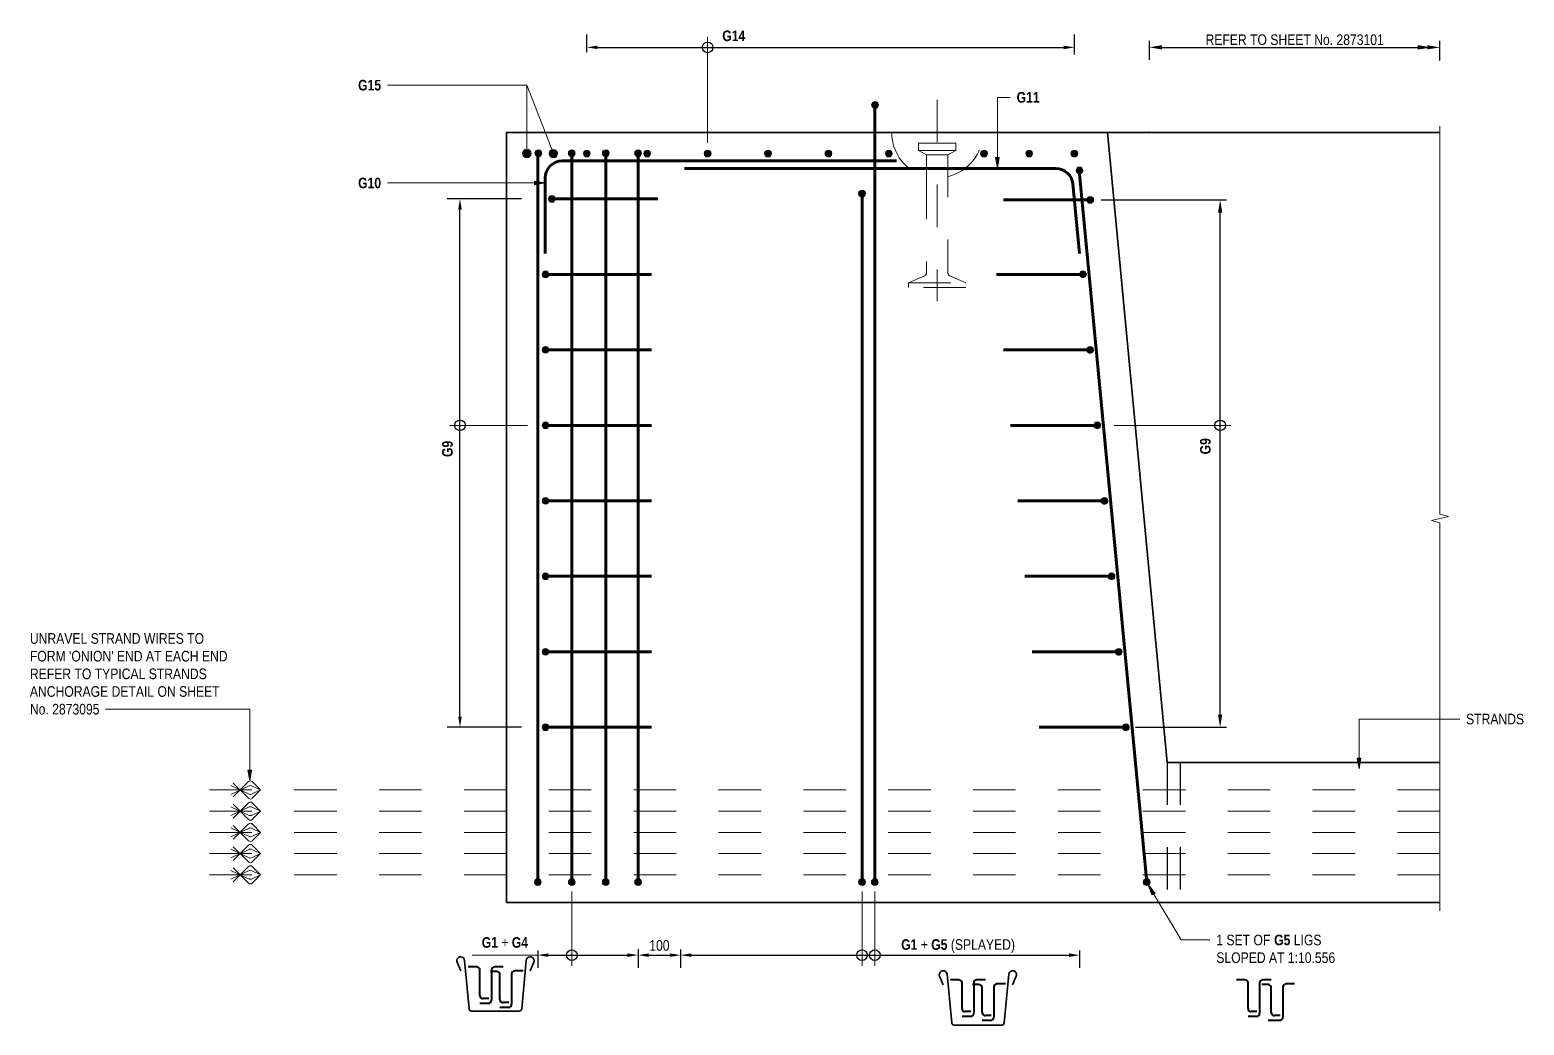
# Model space of a CAD drawing. Header units: metres. Extents: x -0.2 to 7.9, y 2.7 to 24.4.
# Drawn here: x 4.152 to 7.674, y 19.33 to 21.676 of the extents above; entities that cross this region are included whole.
import ezdxf

# ---------------------------------------------------------------- set-up
doc = ezdxf.new("R2010")
doc.units = ezdxf.units.M
doc.linetypes.add('JacobsCenter', pattern=[0.015, 0.009, -0.0015, 0.003, -0.0015])
doc.linetypes.add('JacobsDash', pattern=[0.0045, 0.003, -0.0015])
doc.layers.get('Defpoints').update_dxf_attribs({"color": 41})
for name, color, linetype, lineweight in [('A-ANNO-DIMS', 7, 'Continuous', 9), ('A-ANNO-NOTE', 7, 'Continuous', 9), ('A-DETL', 7, 'Continuous', 13), ('A-DETL-GENF', 7, 'Continuous', 9), ('G-ANNO-TEXT', 7, 'Continuous', 9)]:
    doc.layers.add(name, color=color, linetype=linetype, lineweight=lineweight)
doc.styles.add('Arial Narrow', font='ARIALN.TTF', dxfattribs={"height": 0.025})
doc.styles.add('Arial Narrow_B', font='ARIALNB.TTF', dxfattribs={"height": 0.025})
doc.dimstyles.new('____ddd____', dxfattribs={"dimscale": 0.3048, "dimtxt": 0.025586, "dimasz": 0.098425, "dimexe": 0.049213, "dimexo": 0.032808, "dimgap": 0.016404, "dimtad": 1, "dimdec": 0, "dimlfac": 1000, "dimzin": 0, "dimdsep": 46, "dimtxsty": 'Arial Narrow', "dimsah": 1, "dimcen": 0.09, "dimaunit": 1, "dimadec": 4, "dimazin": 0, "dimtfac": 1, "dimtdec": 4, "dimtix": 1, "dimtmove": 2, "dimatfit": 3, "dimfxl": 1, "dimtvp": 1, "dimtolj": 1, "dimtzin": 0, "dimarcsym": 2})
doc.dimstyles.new('____ddd_____1', dxfattribs={"dimscale": 0.3048, "dimtxt": 0.025586, "dimasz": 0.098425, "dimexe": 0.049213, "dimexo": 0.032808, "dimgap": 0.016404, "dimtad": 1, "dimdec": 0, "dimlfac": 1000, "dimzin": 0, "dimdsep": 46, "dimtxsty": 'Arial Narrow', "dimsah": 1, "dimcen": 0.09, "dimaunit": 1, "dimadec": 4, "dimazin": 0, "dimtfac": 1, "dimtdec": 4, "dimtix": 1, "dimtmove": 0, "dimatfit": 3, "dimfxl": 1, "dimtvp": 1, "dimtolj": 1, "dimtzin": 0, "dimarcsym": 2})
doc.dimstyles.new('Dimension_Standard_T_REO', dxfattribs={"dimscale": 0.3048, "dimtxt": 0.025586, "dimasz": 0.082021, "dimexe": 0.098425, "dimexo": 0.0625, "dimgap": 0.032808, "dimtad": 1, "dimdec": 0, "dimlfac": 1000, "dimzin": 0, "dimdsep": 46, "dimtxsty": 'Arial Narrow', "dimsah": 1, "dimcen": 0.09, "dimaunit": 1, "dimadec": 4, "dimazin": 0, "dimtfac": 1, "dimtdec": 4, "dimtix": 1, "dimtmove": 2, "dimatfit": 3, "dimfxl": 0.098425, "dimfxlon": 1, "dimtvp": 1, "dimtolj": 1, "dimtzin": 0, "dimlwd": 25, "dimlwe": 25, "dimarcsym": 2})
doc.dimstyles.new('Dimension_Standard_T_REO_1', dxfattribs={"dimscale": 0.3048, "dimtxt": 0.025586, "dimasz": 0.082021, "dimexe": 0.098425, "dimexo": 0.0625, "dimgap": 0.032808, "dimtad": 1, "dimdec": 0, "dimlfac": 1000, "dimzin": 0, "dimdsep": 46, "dimtxsty": 'Arial Narrow', "dimsah": 1, "dimcen": 0.09, "dimaunit": 1, "dimadec": 4, "dimazin": 0, "dimtfac": 1, "dimtdec": 4, "dimtix": 1, "dimtmove": 0, "dimatfit": 3, "dimfxl": 0.098425, "dimfxlon": 1, "dimtvp": 1, "dimtolj": 1, "dimtzin": 0, "dimlwd": 25, "dimlwe": 25, "dimarcsym": 2})

# ---------------------------------------------------------------- blocks, each defined once
blk = doc.blocks.new('S_Det_Reinf_Bar Section_2D - N16-1695675-DRG-2873102 - SECTION 1')
at = {"layer": 'A-DETL-GENF'}
blk.add_hatch(color=256, dxfattribs=at).paths.add_polyline_path([(0, -0.008), (0.0021, -0.0077), (0.004, -0.0069), (0.0057, -0.0057), (0.0069, -0.004), (0.0077, -0.0021), (0.008, 0), (0.0077, 0.0021), (0.0069, 0.004), (0.0057, 0.0057), (0.004, 0.0069), (0.0021, 0.0077), (0, 0.008), (-0.0021, 0.0077), (-0.004, 0.0069), (-0.0057, 0.0057), (-0.0069, 0.004), (-0.0077, 0.0021), (-0.008, 0), (-0.0077, -0.0021), (-0.0069, -0.004), (-0.0057, -0.0057), (-0.004, -0.0069), (-0.0021, -0.0077)])
at = {"layer": 'A-DETL-GENF', "lineweight": 18}
for start, end in [(360, 180), (180, 360)]:
    blk.add_arc((0, 0), 0.008, start, end, dxfattribs=at)
blk = doc.blocks.new('CS_DET_BreakLine_ViewScale - Std Break-6153544-DRG-2873102 - SECTION 1')
at = {"layer": 'A-DETL-GENF'}
for p, q in [((0.895, 0), (-0.02, 0)), ((0.9, 0.02), (0.895, 0)), ((0.91, -0.02), (0.9, 0.02)), ((0.915, 0), (0.91, -0.02)), ((1.83, 0), (0.915, 0))]:
    blk.add_line(p, q, dxfattribs=at)
blk = doc.blocks.new('S_Det_Reinf_Bar Section_2D - N16-1703109-DRG-2873102 - SECTION 1')
at = {"layer": 'A-DETL-GENF'}
blk.add_hatch(color=256, dxfattribs=at).paths.add_polyline_path([(0, 0.008), (-0.0021, 0.0077), (-0.004, 0.0069), (-0.0057, 0.0057), (-0.0069, 0.004), (-0.0077, 0.0021), (-0.008, 0), (-0.0077, -0.0021), (-0.0069, -0.004), (-0.0057, -0.0057), (-0.004, -0.0069), (-0.0021, -0.0077), (0, -0.008), (0.0021, -0.0077), (0.004, -0.0069), (0.0057, -0.0057), (0.0069, -0.004), (0.0077, -0.0021), (0.008, 0), (0.0077, 0.0021), (0.0069, 0.004), (0.0057, 0.0057), (0.004, 0.0069), (0.0021, 0.0077)])
at = {"layer": 'A-DETL-GENF', "lineweight": 18}
for start, end in [(0, 180), (180, 360)]:
    blk.add_arc((0, 0), 0.008, start, end, dxfattribs=at)
blk = doc.blocks.new('DIMBLOCK13-DRG-2873102 - SECTION 1')
at = {"layer": 'A-ANNO-DIMS', "color": 0, "lineweight": 25, "transparency": 16777216}
for p, q in [((5.3103, 21.2779), (5.1357, 21.2779)), ((5.1657, 20.057), (5.1657, 21.2529)), ((5.3103, 20.032), (5.1357, 20.032))]:
    blk.add_line(p, q, dxfattribs=at)
at = {"layer": 'A-ANNO-DIMS', "color": 0, "transparency": 16777216}
for points in [[(5.1615, 21.2529), (5.1698, 21.2529), (5.1657, 21.2779)], [(5.1615, 20.057), (5.1698, 20.057), (5.1657, 20.032)]]:
    blk.add_solid(points, dxfattribs=at)
at = {"layer": 'Defpoints', "color": 0, "transparency": 16777216}
for p in [(5.1657, 21.2779), (5.3293, 21.2779), (5.3293, 20.032)]:
    blk.add_point(p, dxfattribs=at)
at = {"layer": 'A-ANNO-DIMS', "color": 0, "lineweight": 25, "transparency": 16777216, "insert": (5.1408, 20.6549), "char_height": 0.025, "attachment_point": 5, "rotation": 90, "style": 'Arial Narrow'}
blk.add_mtext('\\A1;\u200e', dxfattribs=at)
blk = doc.blocks.new('DIMBLOCK14-DRG-2873102 - SECTION 1')
at = {"layer": 'A-ANNO-DIMS', "color": 0, "lineweight": 25, "transparency": 16777216}
for p, q in [((5.4646, 21.6242), (5.4646, 21.6652)), ((6.6137, 21.6242), (6.6137, 21.6652)), ((5.4896, 21.6352), (6.5887, 21.6352))]:
    blk.add_line(p, q, dxfattribs=at)
at = {"layer": 'A-ANNO-DIMS', "color": 0, "transparency": 16777216}
for points in [[(5.4896, 21.6393), (5.4896, 21.631), (5.4646, 21.6352)], [(6.5887, 21.6393), (6.5887, 21.631), (6.6137, 21.6352)]]:
    blk.add_solid(points, dxfattribs=at)
at = {"layer": 'Defpoints', "color": 0, "transparency": 16777216}
for p in [(6.6137, 21.6352), (5.4646, 21.6052), (6.6137, 21.6052)]:
    blk.add_point(p, dxfattribs=at)
at = {"layer": 'A-ANNO-DIMS', "color": 0, "lineweight": 25, "transparency": 16777216, "insert": (6.0391, 21.66), "char_height": 0.025, "attachment_point": 5, "style": 'Arial Narrow'}
blk.add_mtext('\\A1;\u200e', dxfattribs=at)
blk = doc.blocks.new('DIMBLOCK15-DRG-2873102 - SECTION 1')
at = {"layer": 'A-ANNO-DIMS', "color": 0, "lineweight": 25, "transparency": 16777216}
for p, q in [((5.6858, 19.5058), (5.6858, 19.4649)), ((5.7108, 19.4949), (6.6007, 19.4949)), ((6.6257, 19.5058), (6.6257, 19.4649))]:
    blk.add_line(p, q, dxfattribs=at)
at = {"layer": 'A-ANNO-DIMS', "color": 0, "transparency": 16777216}
for points in [[(5.7108, 19.499), (5.7108, 19.4907), (5.6858, 19.4949)], [(6.6007, 19.499), (6.6007, 19.4907), (6.6257, 19.4949)]]:
    blk.add_solid(points, dxfattribs=at)
at = {"layer": 'Defpoints', "color": 0, "transparency": 16777216}
for p in [(5.6858, 19.5249), (6.6257, 19.5249), (6.6257, 19.4949)]:
    blk.add_point(p, dxfattribs=at)
at = {"layer": 'A-ANNO-DIMS', "color": 0, "lineweight": 25, "transparency": 16777216, "insert": (6.1558, 19.5197), "char_height": 0.025, "attachment_point": 5, "style": 'Arial Narrow'}
blk.add_mtext('\\A1;\u200e', dxfattribs=at)
blk = doc.blocks.new('DIMBLOCK16-DRG-2873102 - SECTION 1')
at = {"layer": 'A-ANNO-DIMS', "color": 0, "lineweight": 25, "transparency": 16777216}
for p, q in [((5.3492, 19.5058), (5.3492, 19.4649)), ((5.3742, 19.4949), (5.5605, 19.4949)), ((5.5855, 19.5058), (5.5855, 19.4649))]:
    blk.add_line(p, q, dxfattribs=at)
at = {"layer": 'A-ANNO-DIMS', "color": 0, "transparency": 16777216}
for points in [[(5.3742, 19.499), (5.3742, 19.4907), (5.3492, 19.4949)], [(5.5605, 19.499), (5.5605, 19.4907), (5.5855, 19.4949)]]:
    blk.add_solid(points, dxfattribs=at)
at = {"layer": 'Defpoints', "color": 0, "transparency": 16777216}
for p in [(5.3492, 19.5249), (5.5855, 19.5249), (5.5855, 19.4949)]:
    blk.add_point(p, dxfattribs=at)
at = {"layer": 'A-ANNO-DIMS', "color": 0, "lineweight": 25, "transparency": 16777216, "insert": (5.4674, 19.5197), "char_height": 0.025, "attachment_point": 5, "style": 'Arial Narrow'}
blk.add_mtext('\\A1;\u200e', dxfattribs=at)
blk = doc.blocks.new('DIMBLOCK17-DRG-2873102 - SECTION 1')
at = {"layer": 'A-ANNO-DIMS', "color": 0, "lineweight": -2, "transparency": 16777216}
for p, q in [((6.6769, 21.2755), (6.9722, 21.2755)), ((6.9572, 20.062), (6.9572, 21.2455)), ((6.7578, 20.032), (6.9722, 20.032))]:
    blk.add_line(p, q, dxfattribs=at)
at = {"layer": 'A-ANNO-DIMS', "color": 0, "transparency": 16777216}
for points in [[(6.9522, 21.2455), (6.9622, 21.2455), (6.9572, 21.2755)], [(6.9522, 20.062), (6.9622, 20.062), (6.9572, 20.032)]]:
    blk.add_solid(points, dxfattribs=at)
at = {"layer": 'Defpoints', "color": 0, "transparency": 16777216}
for p in [(6.6669, 21.2755), (6.9572, 21.2755), (6.7478, 20.032)]:
    blk.add_point(p, dxfattribs=at)
at = {"layer": 'A-ANNO-DIMS', "color": 0, "transparency": 16777216, "insert": (6.9373, 20.6537), "char_height": 0.025, "attachment_point": 5, "rotation": 90, "style": 'Arial Narrow'}
blk.add_mtext('\\A1;\u200e', dxfattribs=at)
blk = doc.blocks.new('DIMBLOCK18-DRG-2873102 - SECTION 1')
at = {"layer": 'A-ANNO-DIMS', "color": 0, "lineweight": 25, "transparency": 16777216}
for p, q in [((5.5855, 19.5087), (5.5855, 19.4649)), ((5.6105, 19.4949), (5.6608, 19.4949)), ((5.6858, 19.5083), (5.6858, 19.4649))]:
    blk.add_line(p, q, dxfattribs=at)
at = {"layer": 'A-ANNO-DIMS', "color": 0, "transparency": 16777216}
for points in [[(5.6105, 19.499), (5.6105, 19.4907), (5.5855, 19.4949)], [(5.6608, 19.499), (5.6608, 19.4907), (5.6858, 19.4949)]]:
    blk.add_solid(points, dxfattribs=at)
at = {"layer": 'Defpoints', "color": 0, "transparency": 16777216}
for p in [(5.5855, 19.5277), (5.6858, 19.5274), (5.6858, 19.4949)]:
    blk.add_point(p, dxfattribs=at)
at = {"layer": 'A-ANNO-DIMS', "color": 0, "lineweight": 25, "transparency": 16777216, "insert": (5.6357, 19.5176), "char_height": 0.025, "width": 0.05702, "attachment_point": 5, "style": 'Arial Narrow'}
blk.add_mtext('\\A1;100', dxfattribs=at)
blk = doc.blocks.new('DIMBLOCK19-DRG-2873102 - SECTION 1')
at = {"layer": 'A-ANNO-DIMS', "color": 0, "lineweight": -2, "transparency": 16777216}
for p, q in [((6.7904, 21.6055), (6.7904, 21.6502)), ((6.8204, 21.6352), (7.4452, 21.6352)), ((7.4752, 21.6045), (7.4752, 21.6502))]:
    blk.add_line(p, q, dxfattribs=at)
at = {"layer": 'A-ANNO-DIMS', "color": 0, "transparency": 16777216}
for points in [[(6.8204, 21.6402), (6.8204, 21.6302), (6.7904, 21.6352)], [(7.4452, 21.6402), (7.4452, 21.6302), (7.4752, 21.6352)]]:
    blk.add_solid(points, dxfattribs=at)
at = {"layer": 'Defpoints', "color": 0, "transparency": 16777216}
for p in [(7.4752, 21.6352), (6.7904, 21.5955), (7.4752, 21.5945)]:
    blk.add_point(p, dxfattribs=at)
at = {"layer": 'A-ANNO-DIMS', "color": 0, "transparency": 16777216, "insert": (7.1328, 21.6531), "char_height": 0.025, "width": 0.504405, "attachment_point": 5, "style": 'Arial Narrow'}
blk.add_mtext('\\A1;REFER TO SHEET No. 2873101', dxfattribs=at)

msp = doc.modelspace()

# ---------------------------------------------------------------- hatches: boundary and pattern name
at = {"layer": 'A-ANNO-NOTE'}
msp.add_hatch(color=256, dxfattribs=at).paths.add_polyline_path([(7.4491, 21.6351), (7.4241, 21.6395), (7.4241, 21.6307)])
at = {"layer": 'G-ANNO-TEXT'}
for points in [[(6.4324, 21.3502), (6.4368, 21.3752), (6.428, 21.3752)], [(5.3661, 21.3155), (5.3411, 21.3199), (5.3411, 21.3111)], [(7.2846, 19.9341), (7.289, 19.9591), (7.2802, 19.9591)], [(4.6703, 19.9062), (4.6747, 19.9312), (4.6659, 19.9312)], [(6.7875, 19.6604), (6.7966, 19.6367), (6.8042, 19.6413)]]:
    msp.add_hatch(color=256, dxfattribs=at).paths.add_polyline_path(points)

# ---------------------------------------------------------------- linework, layer by layer
at = {"layer": 'A-ANNO-NOTE'}
for p, q in [((7.4491, 21.6351), (7.3056, 21.6351)), ((7.4491, 21.6351), (7.4241, 21.6395)), ((7.4241, 21.6395), (7.4241, 21.6307)), ((7.4241, 21.6307), (7.4491, 21.6351))]:
    msp.add_line(p, q, dxfattribs=at)
at = {"layer": 'A-DETL', "lineweight": 18}
for p, q in [((5.7493, 21.4098), (5.7493, 21.6601)), ((6.7904, 21.4343), (6.7904, 21.4368)), ((5.3247, 20.744), (5.1409, 20.744)), ((6.7074, 20.744), (6.9824, 20.744)), ((5.4292, 19.6448), (5.4292, 19.4698)), ((5.6858, 19.6184), (5.6858, 19.6204)), ((6.1133, 19.6448), (6.1133, 19.4698)), ((6.1433, 19.6448), (6.1433, 19.4698)), ((6.6257, 19.6203), (6.6257, 19.6193)), ((5.3492, 19.4949), (5.1942, 19.4949))]:
    msp.add_line(p, q, dxfattribs=at)
at = {"layer": 'A-DETL', "linetype": 'JacobsCenter', "lineweight": 9}
msp.add_line((6.6133, 21.6487), (6.6133, 21.6174), dxfattribs=at)
at = {"layer": 'A-DETL', "lineweight": 70}
for p, q in [((6.1433, 19.6751), (6.1433, 21.4993)), ((5.3492, 19.6751), (5.3492, 21.3804)), ((5.4292, 19.6751), (5.4292, 21.3804)), ((5.5092, 19.6751), (5.5092, 21.3804)), ((5.5855, 19.6751), (5.5855, 21.3804)), ((6.1947, 21.3673), (5.4068, 21.3673)), ((6.5703, 21.3493), (5.6947, 21.3493)), ((5.3668, 21.1493), (5.3668, 21.3273)), ((6.6102, 21.3131), (6.6257, 21.1491)), ((6.626, 21.3371), (6.7833, 19.675)), ((5.3822, 21.2779), (5.6322, 21.2779)), ((6.1133, 19.6751), (6.1133, 21.2904)), ((6.447, 21.2755), (6.654, 21.2755)), ((5.3672, 21.1), (5.6172, 21.1)), ((6.4298, 21.1), (6.6339, 21.1)), ((5.3672, 20.922), (5.6172, 20.922)), ((6.4467, 20.922), (6.6508, 20.922)), ((5.3672, 20.744), (5.6172, 20.744)), ((6.4635, 20.744), (6.6676, 20.744)), ((5.3672, 20.566), (5.6172, 20.566)), ((6.4804, 20.566), (6.6845, 20.566)), ((5.3672, 20.388), (5.6172, 20.388)), ((6.4972, 20.388), (6.7013, 20.388)), ((5.3672, 20.21), (5.6172, 20.21)), ((6.5141, 20.21), (6.7182, 20.21)), ((5.3672, 20.032), (5.6172, 20.032)), ((6.5309, 20.032), (6.735, 20.032))]:
    msp.add_line(p, q, dxfattribs=at)
at = {"layer": 'A-DETL', "color": 8, "linetype": 'JacobsCenter', "lineweight": 18, "true_color": 0x808080}
msp.add_line((6.2904, 21.5115), (6.2904, 21.0365), dxfattribs=at)
at = {"layer": 'A-DETL', "lineweight": 35}
for p, q in [((5.2755, 21.4343), (7.4752, 21.4343)), ((5.2755, 19.6193), (5.2755, 21.4343)), ((6.6921, 21.4343), (6.8327, 19.9493)), ((6.8327, 19.9493), (7.4743, 19.9493)), ((7.4752, 19.6193), (5.2755, 19.6193)), ((5.1674, 19.4577), (5.1588, 19.4781)), ((5.1873, 19.3679), (5.1764, 19.4826)), ((5.3111, 19.3679), (5.322, 19.4826)), ((5.3309, 19.4577), (5.3396, 19.4781)), ((6.3047, 19.4248), (6.296, 19.4452)), ((6.3245, 19.3349), (6.3136, 19.4496)), ((6.4483, 19.3349), (6.4592, 19.4496)), ((6.4682, 19.4248), (6.4768, 19.4452)), ((5.1929, 19.3628), (5.3055, 19.3628)), ((6.3301, 19.3298), (6.4427, 19.3298))]:
    msp.add_line(p, q, dxfattribs=at)
at = {"layer": 'A-DETL', "color": 8, "linetype": 'JacobsDash', "lineweight": 18, "true_color": 0x808080}
for p, q in [((6.2464, 21.3923), (6.2464, 21.409)), ((6.2464, 21.409), (6.3344, 21.409)), ((6.3344, 21.3923), (6.2464, 21.3923)), ((6.2464, 21.3923), (6.2654, 21.382)), ((6.3154, 21.382), (6.2654, 21.382)), ((6.2654, 21.382), (6.2654, 21.3301)), ((6.3344, 21.3923), (6.3154, 21.382)), ((6.3154, 21.382), (6.3154, 21.1044)), ((6.3344, 21.409), (6.3344, 21.3923)), ((6.2654, 21.3301), (6.2654, 21.1043)), ((6.2605, 21.0964), (6.2229, 21.0797)), ((6.3579, 21.0797), (6.3202, 21.0964)), ((6.2229, 21.0797), (6.3579, 21.0797)), ((6.2229, 21.069), (6.2229, 21.0797)), ((6.3579, 21.069), (6.2229, 21.069))]:
    msp.add_line(p, q, dxfattribs=at)
at = {"layer": 'A-DETL', "linetype": 'JacobsDash', "lineweight": 25}
for p, q in [((6.8327, 19.9493), (6.8327, 19.6193)), ((6.8627, 19.9493), (6.8627, 19.6193)), ((6.8327, 19.6193), (6.8627, 19.6193))]:
    msp.add_line(p, q, dxfattribs=at)
at = {"layer": 'A-DETL'}
for p, q in [((4.6675, 19.9041), (4.6315, 19.868)), ((4.6675, 19.8646), (4.6315, 19.9006)), ((4.6958, 19.8843), (4.676, 19.9041)), ((4.6255, 19.8947), (4.6692, 19.8743)), ((4.6255, 19.8739), (4.6692, 19.8943)), ((4.6958, 19.8843), (4.6743, 19.8943)), ((4.6958, 19.8843), (4.6743, 19.8743)), ((4.6958, 19.8843), (4.676, 19.8646)), ((4.6255, 19.8447), (4.6692, 19.8243)), ((4.6255, 19.8239), (4.6692, 19.8443)), ((4.6675, 19.8541), (4.6315, 19.818)), ((4.6675, 19.8146), (4.6315, 19.8506)), ((4.6958, 19.8343), (4.6743, 19.8443)), ((4.6958, 19.8343), (4.6743, 19.8243)), ((4.6958, 19.8343), (4.676, 19.8541)), ((4.6958, 19.8343), (4.676, 19.8146)), ((4.6255, 19.7947), (4.6692, 19.7743)), ((4.6255, 19.7739), (4.6692, 19.7943)), ((4.6675, 19.8041), (4.6315, 19.768)), ((4.6675, 19.7646), (4.6315, 19.8006)), ((4.6958, 19.7843), (4.6743, 19.7943)), ((4.6958, 19.7843), (4.676, 19.8041)), ((4.6958, 19.7843), (4.6743, 19.7743)), ((4.6958, 19.7843), (4.676, 19.7646)), ((4.6255, 19.7447), (4.6692, 19.7243)), ((4.6255, 19.7239), (4.6692, 19.7443)), ((4.6675, 19.7541), (4.6315, 19.718)), ((4.6675, 19.7146), (4.6315, 19.7506)), ((4.6958, 19.7343), (4.6743, 19.7443)), ((4.6958, 19.7343), (4.6743, 19.7243)), ((4.6958, 19.7343), (4.676, 19.7541)), ((4.6958, 19.7343), (4.676, 19.7146)), ((4.6255, 19.6947), (4.6692, 19.6743)), ((4.6255, 19.6739), (4.6692, 19.6943)), ((4.6675, 19.7041), (4.6315, 19.668)), ((4.6675, 19.6646), (4.6315, 19.7006)), ((4.6958, 19.6843), (4.6743, 19.6943)), ((4.6958, 19.6843), (4.676, 19.7041)), ((4.6958, 19.6843), (4.6743, 19.6743)), ((4.6958, 19.6843), (4.676, 19.6646))]:
    msp.add_line(p, q, dxfattribs=at)
at = {"layer": 'A-DETL', "linetype": 'JacobsCenter', "lineweight": 18}
for p, q in [((7.4752, 19.8843), (4.5755, 19.8843)), ((7.4752, 19.8343), (4.5755, 19.8343)), ((7.4752, 19.7843), (4.5755, 19.7843)), ((7.4752, 19.7343), (4.5755, 19.7343)), ((7.4752, 19.6843), (4.5755, 19.6843))]:
    msp.add_line(p, q, dxfattribs=at)
at = {"layer": 'A-DETL', "lineweight": 40}
for p, q in [((5.2052, 19.4673), (5.1852, 19.4673)), ((5.2127, 19.3998), (5.2127, 19.4598)), ((5.2525, 19.456), (5.2375, 19.456)), ((5.2401, 19.4598), (5.2401, 19.3885)), ((5.2675, 19.4673), (5.2476, 19.4673)), ((5.26, 19.3904), (5.26, 19.4485)), ((5.2874, 19.4504), (5.2874, 19.3791)), ((5.3148, 19.4579), (5.2949, 19.4579)), ((6.3415, 19.4367), (6.3216, 19.4367)), ((6.349, 19.3692), (6.349, 19.4292)), ((6.3889, 19.4255), (6.3739, 19.4255)), ((6.3765, 19.4292), (6.3765, 19.358)), ((6.4039, 19.4367), (6.384, 19.4367)), ((6.3964, 19.3598), (6.3964, 19.418)), ((6.4238, 19.4198), (6.4238, 19.3486)), ((6.4512, 19.4273), (6.4313, 19.4273)), ((7.0154, 19.4367), (6.9954, 19.4367)), ((7.0229, 19.3692), (7.0229, 19.4292)), ((7.0503, 19.4292), (7.0503, 19.358)), ((7.0702, 19.4255), (7.0552, 19.4255)), ((7.0777, 19.4367), (7.0578, 19.4367)), ((7.0777, 19.3598), (7.0777, 19.418)), ((7.1052, 19.4198), (7.1052, 19.3486)), ((7.1326, 19.4273), (7.1127, 19.4273)), ((5.2326, 19.381), (5.2127, 19.381)), ((5.2326, 19.381), (5.2127, 19.381)), ((5.2337, 19.3923), (5.2202, 19.3923)), ((5.2799, 19.3716), (5.26, 19.3716)), ((5.2799, 19.3716), (5.26, 19.3716)), ((5.281, 19.3829), (5.2675, 19.3829)), ((6.369, 19.3505), (6.349, 19.3505)), ((6.369, 19.3505), (6.349, 19.3505)), ((6.37, 19.3617), (6.3565, 19.3617)), ((6.4163, 19.3411), (6.3964, 19.3411)), ((6.4163, 19.3411), (6.3964, 19.3411)), ((6.4174, 19.3523), (6.4039, 19.3523)), ((7.0428, 19.3505), (7.0229, 19.3505)), ((7.0428, 19.3505), (7.0229, 19.3505)), ((7.0439, 19.3617), (7.0304, 19.3617)), ((7.0977, 19.3411), (7.0702, 19.3411)), ((7.0977, 19.3411), (7.0777, 19.3411)), ((7.0987, 19.3523), (7.0852, 19.3523))]:
    msp.add_line(p, q, dxfattribs=at)
at = {"layer": 'A-DETL', "lineweight": 25}
for centre in [(5.7493, 21.6351), (5.1659, 20.744), (6.9574, 20.744), (5.4292, 19.4948), (6.1133, 19.4948), (6.1433, 19.4948)]:
    msp.add_circle(centre, 0.0125, dxfattribs=at)
at = {"layer": 'A-DETL', "color": 8, "linetype": 'JacobsDash', "lineweight": 18, "true_color": 0x808080}
for centre, radius, start, end in [((6.2904, 21.4343), 0.1071, 180, 256.5066), ((6.2904, 21.4343), 0.1071, 283.4934, 0), ((6.2565, 21.1044), 0.00893, 297.1611, 359.7733), ((6.3243, 21.1044), 0.00893, 180, 242.8388)]:
    msp.add_arc(centre, radius, start, end, dxfattribs=at)
at = {"layer": 'A-DETL', "lineweight": 70}
for centre, start, end in [((5.4068, 21.3273), 90, 180), ((6.5703, 21.3093), 5.4079, 90)]:
    msp.add_arc(centre, 0.04, start, end, dxfattribs=at)
at = {"layer": 'A-DETL'}
for centre, start, end in [((4.6718, 19.8998), 45, 135), ((4.6718, 19.8688), 225, 315), ((4.6718, 19.8889), 65, 115), ((4.6718, 19.8797), 245, 295), ((4.6718, 19.8498), 45, 135), ((4.6718, 19.8389), 65, 115), ((4.6718, 19.8188), 225, 315), ((4.6718, 19.7998), 45, 135), ((4.6718, 19.8297), 245, 295), ((4.6718, 19.7889), 65, 115), ((4.6718, 19.7688), 225, 315), ((4.6718, 19.7797), 245, 295), ((4.6718, 19.7498), 45, 135), ((4.6718, 19.7389), 65, 115), ((4.6718, 19.7297), 245, 295), ((4.6718, 19.7188), 225, 315), ((4.6718, 19.6998), 45, 135), ((4.6718, 19.6889), 65, 115), ((4.6718, 19.6688), 225, 315), ((4.6718, 19.6797), 245, 295)]:
    msp.add_arc(centre, 0.006, start, end, dxfattribs=at)
at = {"layer": 'A-DETL', "lineweight": 35}
for centre, radius, start, end in [((5.1672, 19.4817), 0.0092, 5.4116, 203), ((5.3311, 19.4817), 0.0092, 337, 174.5884), ((6.3045, 19.4488), 0.0092, 5.4116, 203), ((6.4684, 19.4488), 0.0092, 337, 174.5884), ((5.1929, 19.3684), 0.00563, 185.4116, 270), ((5.3055, 19.3684), 0.00562, 270, 354.5884), ((6.3301, 19.3355), 0.00562, 185.4116, 270), ((6.4427, 19.3355), 0.00563, 270, 354.5884)]:
    msp.add_arc(centre, radius, start, end, dxfattribs=at)
at = {"layer": 'A-DETL', "lineweight": 40}
for centre, start, end in [((5.2052, 19.4598), 0, 90), ((5.2476, 19.4598), 90, 180), ((5.2525, 19.4485), 0, 90), ((5.2949, 19.4504), 90, 180), ((6.3415, 19.4292), 0, 90), ((6.384, 19.4292), 90, 180), ((6.3889, 19.418), 0, 90), ((6.4313, 19.4198), 90, 180), ((7.0154, 19.4292), 0, 90), ((7.0578, 19.4292), 90, 180), ((7.0702, 19.418), 0, 90), ((7.1127, 19.4198), 90, 180), ((5.2202, 19.3998), 180, 270), ((5.2326, 19.3885), 270, 0), ((5.2675, 19.3904), 180, 270), ((5.2799, 19.3791), 270, 0), ((6.3565, 19.3692), 180, 270), ((7.0304, 19.3692), 180, 270), ((6.369, 19.358), 270, 0), ((6.4039, 19.3598), 180, 270), ((6.4163, 19.3486), 270, 0), ((7.0428, 19.358), 270, 0), ((7.0852, 19.3598), 180, 270), ((7.0977, 19.3486), 270, 0)]:
    msp.add_arc(centre, 0.0075, start, end, dxfattribs=at)
at = {"layer": 'G-ANNO-TEXT'}
for p, q in [((5.1732, 21.5461), (4.9948, 21.5461)), ((5.3233, 21.5461), (5.1732, 21.5461)), ((5.3233, 21.5461), (5.1732, 21.5461)), ((5.3233, 21.3848), (5.3233, 21.5461)), ((5.3859, 21.3846), (5.3233, 21.5461)), ((6.4324, 21.5173), (6.4625, 21.5173)), ((6.4324, 21.3502), (6.4324, 21.5173)), ((6.4368, 21.3752), (6.428, 21.3752)), ((6.428, 21.3752), (6.4324, 21.3502)), ((6.4324, 21.3502), (6.4368, 21.3752)), ((5.1388, 21.3155), (4.9948, 21.3155)), ((5.3661, 21.3155), (5.1388, 21.3155)), ((5.3661, 21.3155), (5.3411, 21.3199)), ((5.3411, 21.3199), (5.3411, 21.3111)), ((5.3411, 21.3111), (5.3661, 21.3155)), ((4.6375, 20.0748), (4.3304, 20.0748)), ((4.6703, 20.0748), (4.6375, 20.0748)), ((4.6703, 19.9062), (4.6703, 20.0748)), ((7.2846, 20.0513), (7.5218, 20.0515)), ((7.2846, 19.9341), (7.2846, 20.0513)), ((7.289, 19.9591), (7.2802, 19.9591)), ((7.2802, 19.9591), (7.2846, 19.9341)), ((7.2846, 19.9341), (7.289, 19.9591)), ((4.6747, 19.9312), (4.6659, 19.9312)), ((4.6659, 19.9312), (4.6703, 19.9062)), ((4.6703, 19.9062), (4.6747, 19.9312)), ((6.7875, 19.6604), (6.7966, 19.6367)), ((6.8042, 19.6413), (6.7875, 19.6604)), ((6.7875, 19.6604), (6.8657, 19.5306)), ((6.7966, 19.6367), (6.8042, 19.6413)), ((6.8657, 19.5306), (6.9332, 19.5306))]:
    msp.add_line(p, q, dxfattribs=at)
for centre in [(5.3233, 21.3848), (5.3859, 21.3846)]:
    msp.add_circle(centre, 0.01, dxfattribs=at)

# ---------------------------------------------------------------- block references
at = {"layer": 'A-DETL-GENF'}
for p in [(6.1439, 21.4993), (5.3233, 21.3848), (5.3504, 21.3854), (5.3858, 21.3848), (5.4292, 21.3854), (5.4646, 21.3848), (5.5092, 21.3854), (5.5855, 21.3854), (5.6069, 21.3848), (5.7493, 21.3848), (5.8917, 21.3848), (6.034, 21.3848), (6.1764, 21.3848), (6.4008, 21.3848), (6.5072, 21.3848), (6.6137, 21.3848), (6.6257, 21.3451), (5.3822, 21.2779), (6.1133, 21.2904), (5.3672, 21.1), (5.3672, 20.922), (5.3672, 20.744), (5.3672, 20.566), (5.3672, 20.388), (5.3672, 20.21), (5.3672, 20.032), (5.3492, 19.6671), (5.4292, 19.6671), (5.5092, 19.6671), (5.5855, 19.6671), (6.1133, 19.6671), (6.1433, 19.6671), (6.7841, 19.6671)]:
    msp.add_blockref('S_Det_Reinf_Bar Section_2D - N16-1695675-DRG-2873102 - SECTION 1', p, dxfattribs=at)
for name, p, rotation in [('CS_DET_BreakLine_ViewScale - Std Break-6153544-DRG-2873102 - SECTION 1', (7.4752, 19.6193), 89.99999999999979), ('S_Det_Reinf_Bar Section_2D - N16-1703109-DRG-2873102 - SECTION 1', (6.6511, 21.2755), 180), ('S_Det_Reinf_Bar Section_2D - N16-1695675-DRG-2873102 - SECTION 1', (6.6339, 21.1), 180), ('S_Det_Reinf_Bar Section_2D - N16-1695675-DRG-2873102 - SECTION 1', (6.6508, 20.922), 180), ('S_Det_Reinf_Bar Section_2D - N16-1695675-DRG-2873102 - SECTION 1', (6.6676, 20.744), 180), ('S_Det_Reinf_Bar Section_2D - N16-1695675-DRG-2873102 - SECTION 1', (6.6845, 20.566), 180), ('S_Det_Reinf_Bar Section_2D - N16-1695675-DRG-2873102 - SECTION 1', (6.7013, 20.388), 180), ('S_Det_Reinf_Bar Section_2D - N16-1695675-DRG-2873102 - SECTION 1', (6.7182, 20.21), 180), ('S_Det_Reinf_Bar Section_2D - N16-1695675-DRG-2873102 - SECTION 1', (6.735, 20.032), 180)]:
    msp.add_blockref(name, p, dxfattribs=dict(at, rotation=rotation))

# ---------------------------------------------------------------- texts
at = {"layer": 'G-ANNO-TEXT', "insert": (4.1521, 20.254), "char_height": 0.025, "attachment_point": 1, "style": 'Arial Narrow', "bg_fill": 3, "box_fill_scale": 1, "bg_fill_color": 256, "bg_fill_transparency": 0}
msp.add_mtext('UNRAVEL STRAND WIRES TO', dxfattribs=at)

# ---------------------------------------------------------------- dimensions: what is measured, and where the dimension line sits
at = {"layer": 'A-ANNO-DIMS', "lineweight": 25}
for base, p1, p2, dimstyle, override, picture, middle in [((6.6137, 21.6352), (5.4646, 21.6052), (6.6137, 21.6052), 'Dimension_Standard_T_REO_1', {"dimpost": '<>', "dimfxl": 1.149114}, 'DIMBLOCK14-DRG-2873102 - SECTION 1', (6.0391, 21.66)), ((5.5855, 19.4949), (5.3492, 19.5249), (5.5855, 19.5249), 'Dimension_Standard_T_REO', {"dimpost": '<>', "dimfxl": 0.236351}, 'DIMBLOCK16-DRG-2873102 - SECTION 1', (5.4674, 19.5197)), ((6.6257, 19.4949), (5.6858, 19.5249), (6.6257, 19.5249), 'Dimension_Standard_T_REO', {"dimpost": '<>', "dimfxl": 0.939865}, 'DIMBLOCK15-DRG-2873102 - SECTION 1', (6.1558, 19.5197))]:
    dim = msp.add_linear_dim(base=base, p1=p1, p2=p2, text='\u200e', dimstyle=dimstyle, override=override, dxfattribs=at)
    dim.commit()
    dim.dimension.update_dxf_attribs({"geometry": picture, "text_midpoint": middle})
at = {"layer": 'A-ANNO-DIMS'}
dim = msp.add_linear_dim(base=(7.4752, 21.6352), p1=(6.7904, 21.5955), p2=(7.4752, 21.5945), text='REFER TO SHEET No. 2873101', dimstyle='____ddd_____1', override={"dimpost": '<>', "dimfxl": 0.68483}, dxfattribs=at)
dim.commit()
dim.dimension.update_dxf_attribs({"geometry": 'DIMBLOCK19-DRG-2873102 - SECTION 1', "text_midpoint": (7.1328, 21.6531)})
at = {"layer": 'A-ANNO-DIMS', "lineweight": 25}
dim = msp.add_linear_dim(base=(5.1657, 21.2779), p1=(5.3293, 20.032), p2=(5.3293, 21.2779), angle=90, text='\u200e', dimstyle='Dimension_Standard_T_REO', override={"dimpost": '<>', "dimfxl": 1.24594}, dxfattribs=at)
dim.commit()
dim.dimension.update_dxf_attribs({"geometry": 'DIMBLOCK13-DRG-2873102 - SECTION 1', "text_midpoint": (5.1408, 20.6549)})
at = {"layer": 'A-ANNO-DIMS'}
dim = msp.add_linear_dim(base=(6.9572, 21.2755), p1=(6.7478, 20.032), p2=(6.6669, 21.2755), angle=90, text='\u200e', dimstyle='____ddd____', override={"dimpost": '<>', "dimfxl": 1.246163}, dxfattribs=at)
dim.commit()
dim.dimension.update_dxf_attribs({"geometry": 'DIMBLOCK17-DRG-2873102 - SECTION 1', "text_midpoint": (6.9373, 20.6537)})
at = {"layer": 'A-ANNO-DIMS', "lineweight": 25}
dim = msp.add_linear_dim(base=(5.6858, 19.4949), p1=(5.5855, 19.5277), p2=(5.6858, 19.5274), dimstyle='Dimension_Standard_T_REO_1', override={"dimpost": '<>', "dimfxl": 0.100279}, dxfattribs=at)
dim.commit()
dim.dimension.update_dxf_attribs({"geometry": 'DIMBLOCK18-DRG-2873102 - SECTION 1', "text_midpoint": (5.6357, 19.5176)})

# ---------------------------------------------------------------- next in the draw order: texts
at = {"layer": 'G-ANNO-TEXT', "char_height": 0.025, "attachment_point": 1, "bg_fill": 3, "box_fill_scale": 1, "bg_fill_color": 256, "bg_fill_transparency": 0}
for s, insert, style in [('G14', (5.7839, 21.6749), 'Arial Narrow_B'), ('G15', (4.9256, 21.5586), 'Arial Narrow_B'), ('G11', (6.4775, 21.5298), 'Arial Narrow_B'), ('G10', (4.9256, 21.328), 'Arial Narrow_B'), ("FORM 'ONION' END AT EACH END", (4.1521, 20.2123), 'Arial Narrow'), ('STRANDS', (7.5368, 20.064), 'Arial Narrow'), ('G1 ', (5.217, 19.5373), 'Arial Narrow_B'), ('G1', (6.2055, 19.5324), 'Arial Narrow_B'), ('1 SET OF ', (6.9482, 19.5431), 'Arial Narrow')]:
    msp.add_mtext(s, dxfattribs=dict(at, insert=insert, style=style))
at = {"layer": 'G-ANNO-TEXT', "char_height": 0.025, "attachment_point": 1, "rotation": 90, "style": 'Arial Narrow_B', "bg_fill": 3, "box_fill_scale": 1, "bg_fill_color": 256, "bg_fill_transparency": 0}
for insert in [(5.1236, 20.6693), (6.9099, 20.6755)]:
    msp.add_mtext('G9', dxfattribs=dict(at, insert=insert))

# ---------------------------------------------------------------- next in the draw order: texts
at = {"layer": 'G-ANNO-TEXT', "char_height": 0.025, "attachment_point": 1, "bg_fill": 3, "box_fill_scale": 1, "bg_fill_color": 256, "bg_fill_transparency": 0}
for s, insert, style in [('REFER TO TYPICAL STRANDS', (4.1521, 20.1706), 'Arial Narrow'), ('+ ', (5.2633, 19.5373), 'Arial Narrow'), (' + ', (6.2438, 19.5324), 'Arial Narrow'), ('G5', (7.0845, 19.5431), 'Arial Narrow_B')]:
    msp.add_mtext(s, dxfattribs=dict(at, insert=insert, style=style))

# ---------------------------------------------------------------- next in the draw order: texts
for s, insert, style in [('ANCHORAGE DETAIL ON SHEET', (4.1521, 20.129), 'Arial Narrow'), ('G4', (5.2878, 19.5373), 'Arial Narrow_B'), ('G5', (6.2763, 19.5324), 'Arial Narrow_B'), (' LIGS ', (7.1228, 19.5431), 'Arial Narrow')]:
    msp.add_mtext(s, dxfattribs=dict(at, insert=insert, style=style))

# ---------------------------------------------------------------- next in the draw order: texts
at = {"layer": 'G-ANNO-TEXT', "char_height": 0.025, "attachment_point": 1, "style": 'Arial Narrow', "bg_fill": 3, "box_fill_scale": 1, "bg_fill_color": 256, "bg_fill_transparency": 0}
for s, insert in [('No. 2873095', (4.1521, 20.0873)), (' (SPLAYED)', (6.3146, 19.5324)), ('SLOPED AT 1:10.556', (6.9482, 19.5014))]:
    msp.add_mtext(s, dxfattribs=dict(at, insert=insert))

doc.saveas('drawing.dxf')
